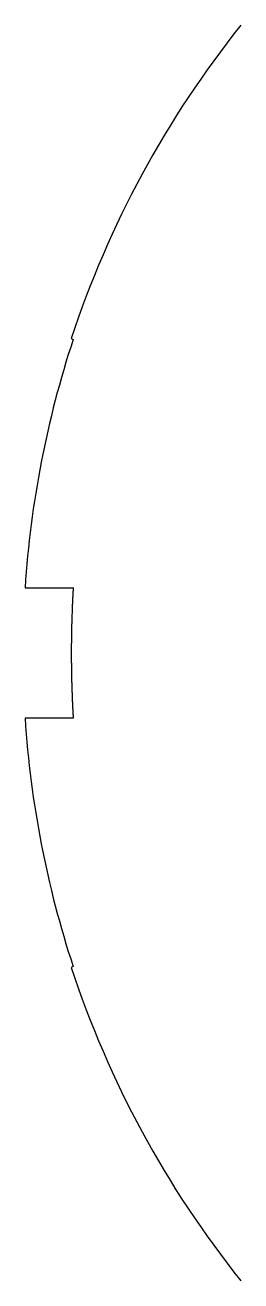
# Model space of a CAD drawing. Extents: x 92 to 449, y 62 to 331.
# Drawn here: x 159.863 to 160.509, y 106.493 to 110.243 of the extents above; entities that cross this region are included whole.
import ezdxf

# ---------------------------------------------------------------- set-up
doc = ezdxf.new("R2010")
doc.units = 0
doc.layers.get('0').update_dxf_attribs({"linetype": 'CONTINUOUS'})

msp = doc.modelspace()

# ---------------------------------------------------------------- linework, layer by layer
at = {"color": 7, "linetype": 'CONTINUOUS'}
for p, q in [((160.0014, 109.3066), (160.0071, 109.3038)), ((159.8633, 108.5626), (160.0071, 108.5626)), ((160.0071, 108.1726), (159.8633, 108.1726)), ((160.0071, 107.4314), (160.0014, 107.4286))]:
    msp.add_line(p, q, dxfattribs=at)
msp.add_polyline3d([(160.007, 108.563, 0), (160.007, 108.56, 0), (160.007, 108.557, 0), (160.007, 108.553, 0), (160.006, 108.55, 0), (160.006, 108.547, 0), (160.006, 108.544, 0), (160.006, 108.541, 0), (160.006, 108.538, 0), (160.006, 108.535, 0), (160.005, 108.532, 0), (160.005, 108.529, 0), (160.005, 108.526, 0), (160.005, 108.523, 0), (160.005, 108.52, 0), (160.005, 108.517, 0), (160.005, 108.514, 0), (160.004, 108.511, 0), (160.004, 108.508, 0), (160.004, 108.505, 0), (160.004, 108.502, 0), (160.004, 108.499, 0), (160.004, 108.496, 0), (160.004, 108.493, 0), (160.004, 108.49, 0), (160.004, 108.487, 0), (160.003, 108.483, 0), (160.003, 108.48, 0), (160.003, 108.477, 0), (160.003, 108.474, 0), (160.003, 108.471, 0), (160.003, 108.468, 0), (160.003, 108.465, 0), (160.003, 108.462, 0), (160.003, 108.459, 0), (160.003, 108.456, 0), (160.002, 108.453, 0), (160.002, 108.45, 0), (160.002, 108.447, 0), (160.002, 108.444, 0), (160.002, 108.441, 0), (160.002, 108.438, 0), (160.002, 108.435, 0), (160.002, 108.432, 0), (160.002, 108.429, 0), (160.002, 108.426, 0), (160.002, 108.423, 0), (160.002, 108.419, 0), (160.002, 108.416, 0), (160.002, 108.413, 0), (160.002, 108.41, 0), (160.002, 108.407, 0), (160.002, 108.404, 0), (160.002, 108.401, 0), (160.002, 108.398, 0), (160.001, 108.395, 0), (160.001, 108.392, 0), (160.001, 108.389, 0), (160.001, 108.386, 0), (160.001, 108.383, 0), (160.001, 108.38, 0), (160.001, 108.377, 0), (160.001, 108.374, 0), (160.001, 108.371, 0), (160.001, 108.368, 0), (160.001, 108.365, 0), (160.001, 108.362, 0), (160.001, 108.358, 0), (160.001, 108.355, 0), (160.001, 108.352, 0), (160.001, 108.349, 0), (160.001, 108.346, 0), (160.001, 108.343, 0), (160.001, 108.34, 0), (160.002, 108.337, 0), (160.002, 108.334, 0), (160.002, 108.331, 0), (160.002, 108.328, 0), (160.002, 108.325, 0), (160.002, 108.322, 0), (160.002, 108.319, 0), (160.002, 108.316, 0), (160.002, 108.313, 0), (160.002, 108.31, 0), (160.002, 108.307, 0), (160.002, 108.304, 0), (160.002, 108.301, 0), (160.002, 108.297, 0), (160.002, 108.294, 0), (160.002, 108.291, 0), (160.002, 108.288, 0), (160.002, 108.285, 0), (160.002, 108.282, 0), (160.003, 108.279, 0), (160.003, 108.276, 0), (160.003, 108.273, 0), (160.003, 108.27, 0), (160.003, 108.267, 0), (160.003, 108.264, 0), (160.003, 108.261, 0), (160.003, 108.258, 0), (160.003, 108.255, 0), (160.003, 108.252, 0), (160.004, 108.249, 0), (160.004, 108.246, 0), (160.004, 108.243, 0), (160.004, 108.24, 0), (160.004, 108.237, 0), (160.004, 108.234, 0), (160.004, 108.23, 0), (160.004, 108.227, 0), (160.004, 108.224, 0), (160.005, 108.221, 0), (160.005, 108.218, 0), (160.005, 108.215, 0), (160.005, 108.212, 0), (160.005, 108.209, 0), (160.005, 108.206, 0), (160.005, 108.203, 0), (160.006, 108.2, 0), (160.006, 108.197, 0), (160.006, 108.194, 0), (160.006, 108.191, 0), (160.006, 108.188, 0), (160.006, 108.185, 0), (160.007, 108.182, 0), (160.007, 108.179, 0), (160.007, 108.176, 0), (160.007, 108.173, 0)], dxfattribs=at)
for radius, start, end in [(3, 141.3178, 161.7602), (2.9937, 161.7768, 176.2652), (2.9937, 183.7348, 198.2232), (3, 198.2398, 218.6822)]:
    msp.add_arc((162.8506, 108.3676), radius, start, end, dxfattribs=at)

doc.saveas('drawing.dxf')
